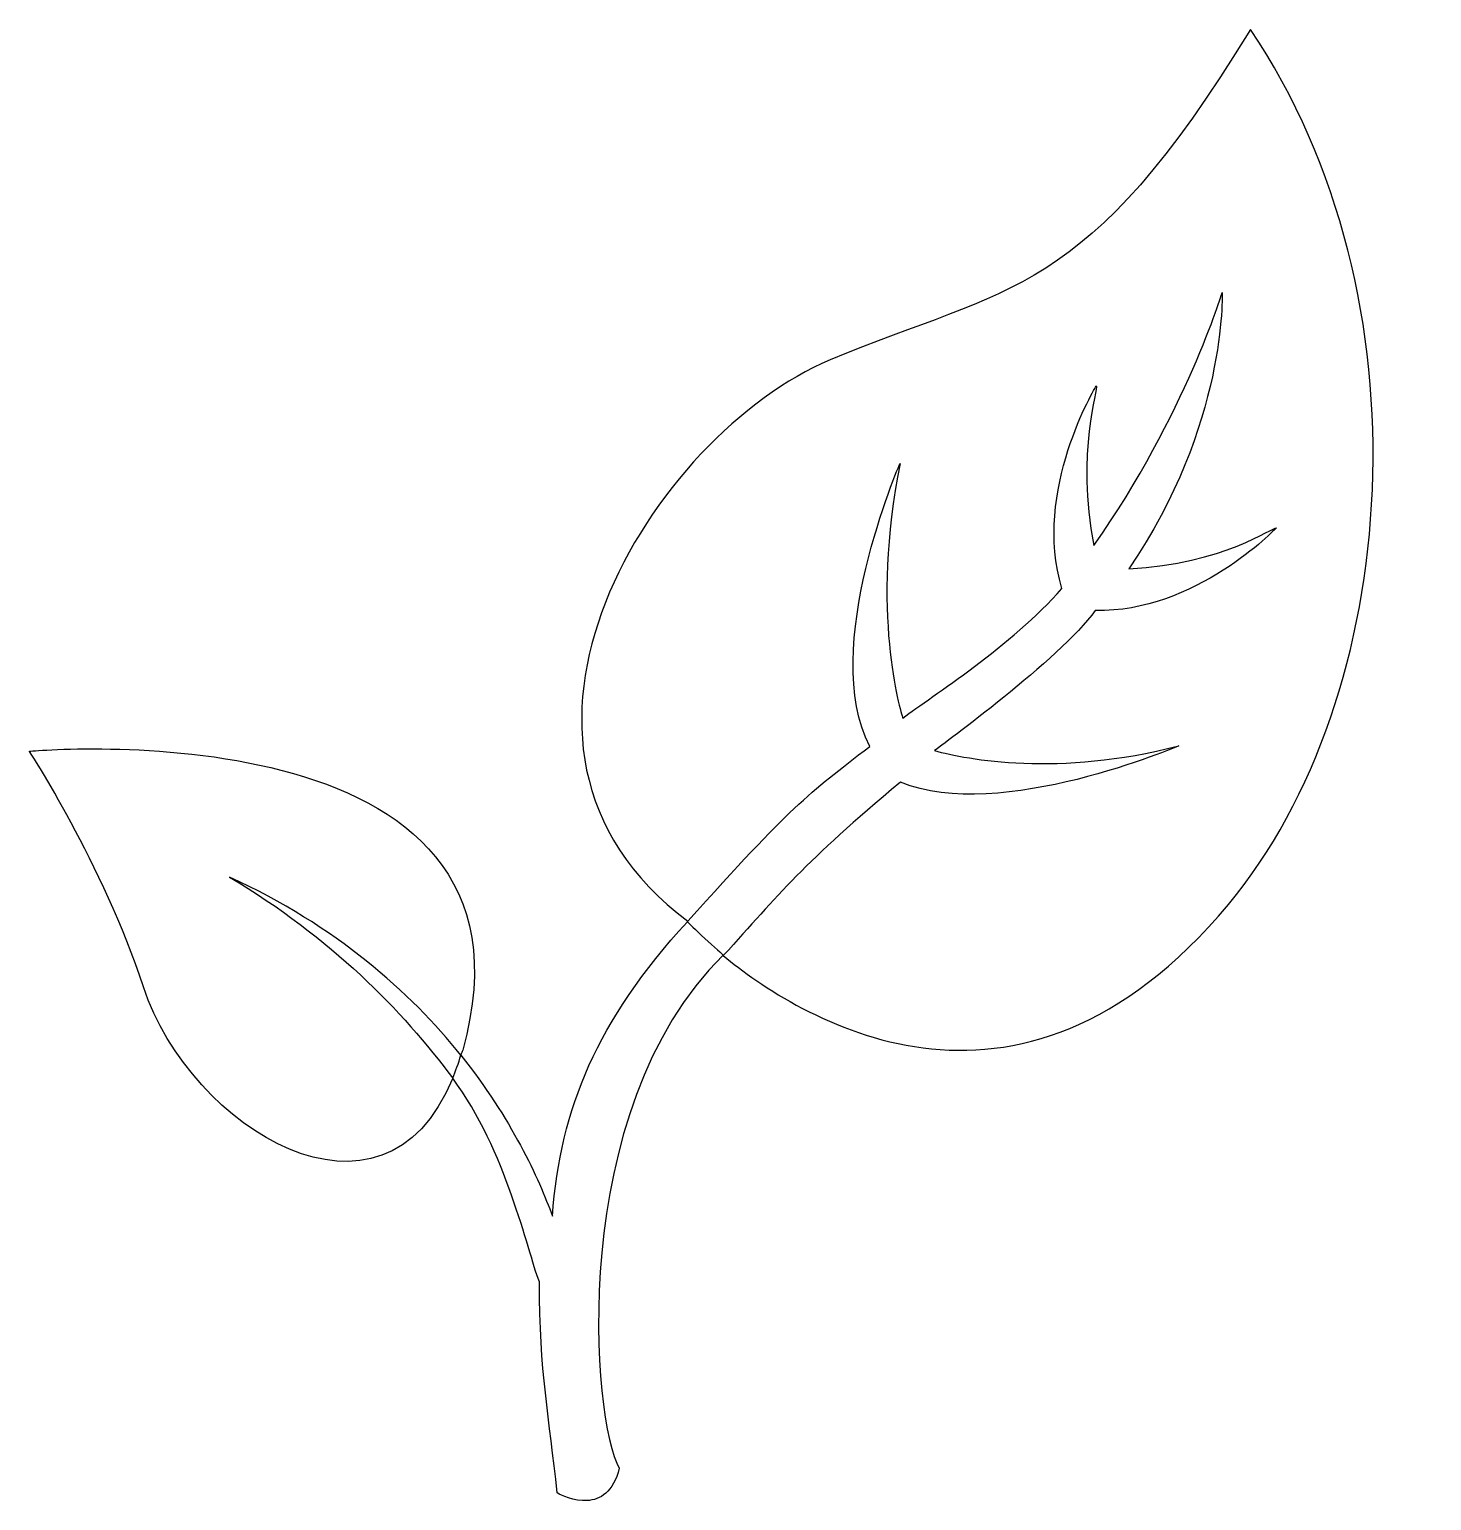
# Model space of a CAD drawing. Header units: centimetres. Extents: x -9.5 to 10.4, y -10.5 to 10.5.
import ezdxf

# ---------------------------------------------------------------- set-up
doc = ezdxf.new("R2010")
doc.units = ezdxf.units.CM
doc.header["$MEASUREMENT"] = 0
doc.layers.add('Layer 1', color=7, linetype='Continuous')

msp = doc.modelspace()

# ---------------------------------------------------------------- linework, layer by layer
at = {"layer": 'Layer 1'}
for points, knots in [([(7.52153, -1.9961), (4.49607, -5.62888), (1.35346, -3.56489), (0.33113, -2.72561), (0.33113, -2.72561), (1.12147, -1.86005), (1.48257, -1.39065), (2.85256, -0.25858), (2.85256, -0.25858), (4.27798, -0.83775), (6.81324, 0.25977), (6.81324, 0.25977), (6.81324, 0.25977), (5.10345, -0.18335), (3.80019, 0.06787), (3.33773, 0.19148), (3.33773, 0.19148), (3.43369, 0.26667), (5.11533, 1.48632), (5.62669, 2.18771), (5.62669, 2.18771), (7.0383, 2.14763), (8.20355, 3.36037), (8.20355, 3.36037), (8.20355, 3.36037), (8.16201, 3.3881), (7.45372, 2.84202), (6.10498, 2.7812), (6.10498, 2.7812), (7.50219, 4.82585), (7.4325, 6.71368), (7.4325, 6.71368), (7.4325, 6.71368), (7.4325, 6.71368), (6.92302, 4.99698), (5.60743, 3.10913), (5.60743, 3.10913), (5.34089, 4.44401), (5.68262, 5.35801), (5.64061, 5.38426), (5.64061, 5.38426), (5.64061, 5.38426), (4.72806, 3.88563), (5.15047, 2.50176), (5.15047, 2.50176), (4.43477, 1.67679), (3.30265, 0.97498), (2.88722, 0.65399), (2.88722, 0.65399), (2.85259, 0.74302), (2.42325, 2.16839), (2.84714, 4.27984), (2.84714, 4.27984), (2.84714, 4.27984), (1.69377, 1.6293), (2.41635, 0.25288), (2.41635, 0.25288), (1.53153, -0.42969), (1.29957, -0.59339), (-0.17286, -2.23545), (-0.17286, -2.23545), (-3.50537, 0.25288), (-0.6422, 4.7106), (1.85102, 5.75219), (1.85102, 5.75219), (4.41398, 6.82202), (5.48379, 6.60387), (7.83557, 10.45625), (7.83557, 10.45625), (10.41293, 6.639), (9.98907, 0.96105), (7.52153, -1.9961), (7.52153, -1.9961), (7.52153, -1.9961), (7.52153, -1.9961), (7.52153, -1.9961)], [0, 0, 0, 0, 0.05, 0.05, 0.05, 0.05, 0.1, 0.1, 0.1, 0.1, 0.15, 0.15, 0.15, 0.15, 0.2, 0.2, 0.2, 0.2, 0.25, 0.25, 0.25, 0.25, 0.3, 0.3, 0.3, 0.3, 0.35, 0.35, 0.35, 0.35, 0.4, 0.4, 0.4, 0.4, 0.45, 0.45, 0.45, 0.45, 0.5, 0.5, 0.5, 0.5, 0.55, 0.55, 0.55, 0.55, 0.6, 0.6, 0.6, 0.6, 0.65, 0.65, 0.65, 0.65, 0.7, 0.7, 0.7, 0.7, 0.75, 0.75, 0.75, 0.75, 0.8, 0.8, 0.8, 0.8, 0.85, 0.85, 0.85, 0.85, 0.9, 0.9, 0.9, 0.9, 1, 1, 1, 1]), ([(-6.69506, -1.60883), (-5.17564, -2.3032), (-4.12664, -3.24398), (-3.40251, -4.14407), (-3.40251, -4.14407), (-3.39756, -4.11639), (-3.38322, -4.09512), (-3.37632, -4.06893), (-3.37632, -4.06893), (-2.0068, 0.87204), (-9.54438, 0.18455), (-9.54438, 0.18455), (-9.54438, 0.18455), (-9.54438, 0.18455), (-8.50078, -1.41695), (-7.92161, -3.16875), (-7.92161, -3.16875), (-7.25489, -5.19263), (-4.50692, -6.8767), (-3.51974, -4.47053), (-3.51974, -4.47053), (-4.23493, -3.50904), (-5.25035, -2.46745), (-6.69506, -1.60883)], [0, 0, 0, 0, 0.14285714, 0.14285714, 0.14285714, 0.14285714, 0.28571429, 0.28571429, 0.28571429, 0.28571429, 0.42857143, 0.42857143, 0.42857143, 0.42857143, 0.57142857, 0.57142857, 0.57142857, 0.57142857, 0.71428571, 0.71428571, 0.71428571, 0.71428571, 1, 1, 1, 1]), ([(-1.60619, -10.48128), (-1.42413, -10.46988), (-1.23471, -10.36457), (-1.14817, -10.01887), (-1.14817, -10.01887), (-1.53594, -9.37146), (-1.91779, -4.92755), (0.33117, -2.7187), (0.33117, -2.7187), (0.32426, -2.71179), (-0.18667, -2.2493), (-0.17977, -2.2424), (-0.17977, -2.2424), (-1.47456, -3.66631), (-1.97859, -4.88056), (-2.10123, -6.43359), (-2.10123, -6.43359), (-2.29263, -5.89598), (-2.68739, -5.04278), (-3.40253, -4.14407), (-3.40253, -4.14407), (-3.43764, -4.25935), (-3.47772, -4.36912), (-3.51977, -4.47051), (-3.51977, -4.47051), (-2.75512, -5.49974), (-2.46234, -6.91134), (-2.28623, -7.36685), (-2.28623, -7.36685), (-2.28623, -8.65627), (-2.1428, -9.29675), (-2.03302, -10.37297), (-2.03302, -10.37297), (-2.03302, -10.37297), (-1.86485, -10.4719), (-1.67144, -10.48129), (-1.67144, -10.48129), (-1.67144, -10.48129), (-1.60619, -10.48128), (-1.60619, -10.48128), (-1.60619, -10.48128), (-1.60619, -10.48128), (-1.60619, -10.48128), (-1.60619, -10.48128)], [0, 0, 0, 0, 0.08333333, 0.08333333, 0.08333333, 0.08333333, 0.16666667, 0.16666667, 0.16666667, 0.16666667, 0.25, 0.25, 0.25, 0.25, 0.33333333, 0.33333333, 0.33333333, 0.33333333, 0.41666667, 0.41666667, 0.41666667, 0.41666667, 0.5, 0.5, 0.5, 0.5, 0.58333333, 0.58333333, 0.58333333, 0.58333333, 0.66666667, 0.66666667, 0.66666667, 0.66666667, 0.75, 0.75, 0.75, 0.75, 0.83333333, 0.83333333, 0.83333333, 0.83333333, 1, 1, 1, 1])]:
    msp.add_open_spline(points, degree=3, knots=knots, dxfattribs=at)

doc.saveas('drawing.dxf')
